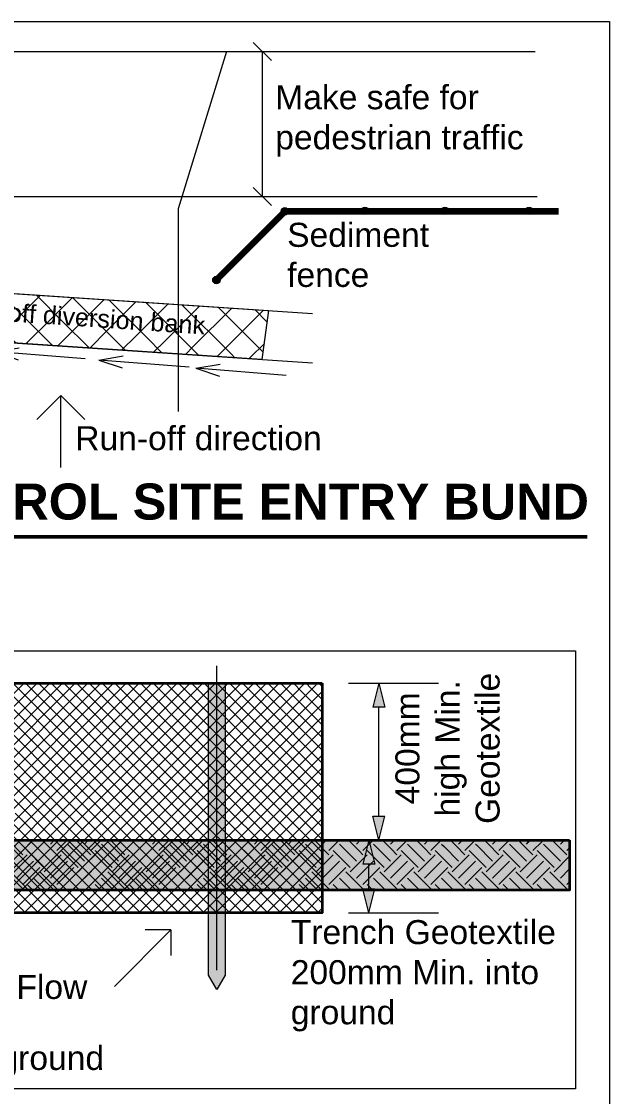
# Model space of a CAD drawing. Header units: metres. Extents: x -23 to 139, y -11 to 42.
# Drawn here: x 49.38 to 59.16, y 24.25 to 42.13 of the extents above; entities that cross this region are included whole.
import ezdxf

# ---------------------------------------------------------------- set-up
doc = ezdxf.new("R2010")
doc.units = ezdxf.units.M
doc.header["$LTSCALE"] = 96
doc.header["$MEASUREMENT"] = 0
for name, pattern in [('Dash', [0.225, 0.15, -0.075]), ('Dash-Dot', [0.7, 0.4, -0.1, 0.1, -0.1]), ('ISO05W100', [1.32, 0.96, -0.12, 0, -0.12, 0, -0.12])]:
    doc.linetypes.add(name, pattern=pattern)
doc.layers.add('01 Site Set', color=7, linetype='Continuous', lineweight=18, true_color=0x000000)
doc.layers.add('01 Site Set - DRAWING BORDER', color=7, linetype='Continuous', lineweight=18, true_color=0x000000)

# ---------------------------------------------------------------- blocks, each defined once
blk = doc.blocks.new('SITE RUNN OFF DIVERSION BANK - FOR SITE PLAN')
at = {"linetype": 'Dash', "transparency": 33554687}
for p, q in [((-3.996, 1.962), (3.996, 1.429)), ((-3.996, 1.139), (3.996, 0.606))]:
    blk.add_line(p, q, dxfattribs=at)
at = {"color": 253, "lineweight": 0, "true_color": 0xb2b2b2, "transparency": 33554687}
for p, q in [((-3.595, 1.496), (-3.22, 1.871)), ((-2.753, 1.056), (-3.549, 1.852)), ((-3.22, 1.871), (-3.183, 1.908)), ((-3.029, 1.898), (-2.952, 1.82)), ((-2.147, 1.016), (-2.952, 1.82)), ((-2.744, 1.781), (-2.653, 1.873)), ((-2.423, 1.857), (-2.254, 1.688)), ((-2.269, 1.691), (-2.123, 1.837)), ((-1.817, 1.817), (-1.555, 1.555)), ((-1.793, 1.601), (-1.592, 1.802)), ((-3.425, 1.101), (-2.744, 1.781)), ((-2.894, 1.065), (-2.269, 1.691)), ((-2.254, 1.688), (-1.541, 0.975)), ((-1.318, 1.51), (-1.062, 1.766)), ((-0.857, 1.423), (-1.211, 1.776)), ((-0.843, 1.42), (-0.532, 1.731)), ((-0.605, 1.736), (-0.159, 1.291)), ((-0.367, 1.33), (-0.001, 1.696)), ((0.001, 1.696), (0.539, 1.158)), ((0.108, 1.24), (0.529, 1.66)), ((0.584, 1.15), (1.059, 1.625)), ((0.608, 1.655), (1.237, 1.026)), ((1.214, 1.615), (1.935, 0.893)), ((-2.364, 1.03), (-1.793, 1.601)), ((-1.834, 0.995), (-1.318, 1.51)), ((-1.555, 1.555), (-0.935, 0.935)), ((1.059, 1.059), (1.59, 1.59)), ((1.535, 0.969), (2.12, 1.554)), ((1.82, 1.574), (2.633, 0.761)), ((2.01, 0.879), (2.65, 1.519)), ((3.17, 0.79), (2.426, 1.534)), ((2.486, 0.789), (3.181, 1.484)), ((3.032, 1.494), (3.236, 1.289)), ((-3.359, 1.096), (-3.614, 1.352)), ((-1.303, 0.959), (-0.843, 1.42)), ((-0.857, 1.423), (-0.329, 0.894)), ((-0.773, 0.924), (-0.367, 1.33)), ((-0.159, 1.291), (0.277, 0.854)), ((-0.243, 0.889), (0.108, 1.24)), ((0.288, 0.853), (0.584, 1.15)), ((0.539, 1.158), (0.883, 0.814)), ((0.818, 0.818), (1.059, 1.059)), ((1.237, 1.026), (1.49, 0.773)), ((1.348, 0.783), (1.535, 0.969)), ((2.961, 0.699), (3.188, 0.925)), ((1.879, 0.747), (2.01, 0.879)), ((2.096, 0.733), (1.935, 0.893)), ((2.409, 0.712), (2.486, 0.789)), ((2.702, 0.692), (2.633, 0.761)), ((2.939, 0.677), (2.961, 0.699))]:
    blk.add_line(p, q, dxfattribs=at)
at = {"transparency": 33554687}
for p, q in [((-2.907, 0.926), (-2.5, 0.994)), ((-1.403, 0.806), (-2.907, 0.926)), ((-2.907, 0.926), (-2.516, 0.794)), ((-1.292, 0.791), (-0.886, 0.859)), ((0.211, 0.671), (-1.292, 0.791)), ((-1.292, 0.791), (-0.902, 0.659)), ((0.439, 0.654), (0.846, 0.722)), ((1.943, 0.534), (0.439, 0.654)), ((0.439, 0.654), (0.83, 0.522)), ((2.054, 0.519), (2.46, 0.586)), ((3.557, 0.399), (2.054, 0.519)), ((2.054, 0.519), (2.445, 0.387))]:
    blk.add_line(p, q, dxfattribs=at)
at = {"color": 7, "lineweight": 20, "true_color": 0xffffff, "transparency": 33554687}
blk.add_lwpolyline([(3.261, 1.478), (3.153, 0.662), (-3.645, 1.116), (-3.538, 1.932)], close=True, dxfattribs=at)
at = {"transparency": 33554687, "insert": (0.206, 1.512), "char_height": 0.3, "attachment_point": 2, "rotation": 356.1859}
blk.add_mtext('{\\fArial|b0|i0|p34;\\C18;\\H0.418994;\\H0.716x;run-off diversion bank}', dxfattribs=at)
blk = doc.blocks.new('SITE RUNN OFF DIVERSION BANK - DETAIL')
at = {"transparency": 33554687}
for p, q in [((-8.25, 9.13), (8.56, 9.13)), ((4.172, 8.98), (3.872, 9.28)), ((4.022, 9.13), (4.022, 6.719)), ((3.872, 6.869), (4.172, 6.569)), ((0.669, 3.407), (0.269, 3.007)), ((0.669, 2.21), (0.669, 3.407)), ((0.669, 3.407), (1.069, 3.007))]:
    blk.add_line(p, q, dxfattribs=at)
at = {"color": 96, "true_color": 0x008000, "transparency": 33554687}
blk.add_line((-8.319, 6.719), (8.596, 6.719), dxfattribs=at)
at = {"lineweight": 50, "transparency": 33554687}
blk.add_line((-7.324, 1.051), (9.426, 1.051), dxfattribs=at)
at = {"transparency": 33554687}
blk.add_lwpolyline([(3.424, 9.13), (2.623, 6.513), (2.623, 3.138)], dxfattribs=at)
at = {"linetype": 'ISO05W100', "lineweight": 100, "transparency": 33554687}
blk.add_lwpolyline([(8.946, 6.47), (4.397, 6.47), (3.224, 5.297)], dxfattribs=at)
at = {"color": 18, "true_color": 0x000000, "transparency": 33554687}
for centre in [(4.397, 6.47), (5.729, 6.479), (7.06, 6.479), (8.459, 6.479), (3.258, 5.327)]:
    blk.add_circle(centre, 0.0621, dxfattribs=at)
for points in [[(4.397, 6.532), (4.339, 6.491), (4.335, 6.47), (4.336, 6.481)], [(4.397, 6.532), (4.335, 6.47), (4.339, 6.449), (4.336, 6.459)], [(4.397, 6.532), (4.349, 6.51), (4.339, 6.491), (4.343, 6.501)], [(4.397, 6.532), (4.339, 6.449), (4.349, 6.43), (4.343, 6.439)], [(4.397, 6.532), (4.366, 6.524), (4.349, 6.51), (4.357, 6.518)], [(4.397, 6.532), (4.349, 6.43), (4.366, 6.416), (4.357, 6.423)], [(4.397, 6.532), (4.386, 6.531), (4.366, 6.524), (4.376, 6.528)], [(4.397, 6.532), (4.366, 6.416), (4.386, 6.409), (4.376, 6.412)], [(4.397, 6.532), (4.386, 6.409), (4.408, 6.409), (4.397, 6.408)], [(4.397, 6.532), (4.408, 6.409), (4.428, 6.416), (4.418, 6.412)], [(4.397, 6.532), (4.428, 6.416), (4.445, 6.43), (4.437, 6.423)], [(4.397, 6.532), (4.445, 6.43), (4.455, 6.449), (4.451, 6.439)], [(4.397, 6.532), (4.455, 6.449), (4.459, 6.47), (4.458, 6.459)], [(4.397, 6.532), (4.459, 6.47), (4.455, 6.491), (4.458, 6.481)], [(4.397, 6.532), (4.455, 6.491), (4.445, 6.51), (4.451, 6.501)], [(4.397, 6.532), (4.445, 6.51), (4.428, 6.524), (4.437, 6.518)], [(4.397, 6.532), (4.428, 6.524), (4.408, 6.531), (4.418, 6.528)], [(5.729, 6.541), (5.67, 6.5), (5.667, 6.479), (5.668, 6.49)], [(5.729, 6.541), (5.667, 6.479), (5.67, 6.458), (5.668, 6.468)], [(5.729, 6.541), (5.681, 6.519), (5.67, 6.5), (5.675, 6.51)], [(5.729, 6.541), (5.67, 6.458), (5.681, 6.439), (5.675, 6.448)], [(5.729, 6.541), (5.698, 6.533), (5.681, 6.519), (5.689, 6.526)], [(5.729, 6.541), (5.681, 6.439), (5.698, 6.425), (5.689, 6.431)], [(5.729, 6.541), (5.718, 6.54), (5.698, 6.533), (5.707, 6.537)], [(5.729, 6.541), (5.698, 6.425), (5.718, 6.418), (5.707, 6.421)], [(5.729, 6.541), (5.718, 6.418), (5.739, 6.418), (5.729, 6.417)], [(5.729, 6.541), (5.739, 6.418), (5.76, 6.425), (5.75, 6.421)], [(5.729, 6.541), (5.76, 6.425), (5.776, 6.439), (5.769, 6.431)], [(5.729, 6.541), (5.776, 6.439), (5.787, 6.458), (5.782, 6.448)], [(5.729, 6.541), (5.787, 6.458), (5.791, 6.479), (5.79, 6.468)], [(5.729, 6.541), (5.791, 6.479), (5.787, 6.5), (5.79, 6.49)], [(5.729, 6.541), (5.787, 6.5), (5.776, 6.519), (5.782, 6.51)], [(5.729, 6.541), (5.776, 6.519), (5.76, 6.533), (5.769, 6.526)], [(5.729, 6.541), (5.76, 6.533), (5.739, 6.54), (5.75, 6.537)], [(7.06, 6.541), (7.002, 6.5), (6.998, 6.479), (6.999, 6.49)], [(7.06, 6.541), (6.998, 6.479), (7.002, 6.458), (6.999, 6.468)], [(7.06, 6.541), (7.013, 6.519), (7.002, 6.5), (7.007, 6.51)], [(7.06, 6.541), (7.002, 6.458), (7.013, 6.439), (7.007, 6.448)], [(7.06, 6.541), (7.029, 6.533), (7.013, 6.519), (7.02, 6.526)], [(7.06, 6.541), (7.013, 6.439), (7.029, 6.425), (7.02, 6.431)], [(7.06, 6.541), (7.05, 6.54), (7.029, 6.533), (7.039, 6.537)], [(7.06, 6.541), (7.029, 6.425), (7.05, 6.418), (7.039, 6.421)], [(7.06, 6.541), (7.05, 6.418), (7.071, 6.418), (7.06, 6.417)], [(7.06, 6.541), (7.071, 6.418), (7.091, 6.425), (7.082, 6.421)], [(7.06, 6.541), (7.091, 6.425), (7.108, 6.439), (7.1, 6.431)], [(7.06, 6.541), (7.108, 6.439), (7.119, 6.458), (7.114, 6.448)], [(7.06, 6.541), (7.119, 6.458), (7.122, 6.479), (7.121, 6.468)], [(7.06, 6.541), (7.122, 6.479), (7.119, 6.5), (7.121, 6.49)], [(7.06, 6.541), (7.119, 6.5), (7.108, 6.519), (7.114, 6.51)], [(7.06, 6.541), (7.108, 6.519), (7.091, 6.533), (7.1, 6.526)], [(7.06, 6.541), (7.091, 6.533), (7.071, 6.54), (7.082, 6.537)], [(8.459, 6.541), (8.4, 6.5), (8.397, 6.479), (8.397, 6.49)], [(8.459, 6.541), (8.397, 6.479), (8.4, 6.458), (8.397, 6.468)], [(8.459, 6.541), (8.411, 6.519), (8.4, 6.5), (8.405, 6.51)], [(8.459, 6.541), (8.4, 6.458), (8.411, 6.439), (8.405, 6.448)], [(8.459, 6.541), (8.428, 6.533), (8.411, 6.519), (8.419, 6.526)], [(8.459, 6.541), (8.411, 6.439), (8.428, 6.425), (8.419, 6.431)], [(8.459, 6.541), (8.448, 6.54), (8.428, 6.533), (8.437, 6.537)], [(8.459, 6.541), (8.428, 6.425), (8.448, 6.418), (8.437, 6.421)], [(8.459, 6.541), (8.448, 6.418), (8.469, 6.418), (8.459, 6.417)], [(8.459, 6.541), (8.469, 6.418), (8.49, 6.425), (8.48, 6.421)], [(8.459, 6.541), (8.49, 6.425), (8.506, 6.439), (8.499, 6.431)], [(8.459, 6.541), (8.506, 6.439), (8.517, 6.458), (8.512, 6.448)], [(8.459, 6.541), (8.517, 6.458), (8.521, 6.479), (8.52, 6.468)], [(8.459, 6.541), (8.521, 6.479), (8.517, 6.5), (8.52, 6.49)], [(8.459, 6.541), (8.517, 6.5), (8.506, 6.519), (8.512, 6.51)], [(8.459, 6.541), (8.506, 6.519), (8.49, 6.533), (8.499, 6.526)], [(8.459, 6.541), (8.49, 6.533), (8.469, 6.54), (8.48, 6.537)], [(3.258, 5.389), (3.199, 5.348), (3.196, 5.327), (3.196, 5.337)], [(3.258, 5.389), (3.196, 5.327), (3.199, 5.305), (3.196, 5.316)], [(3.258, 5.389), (3.21, 5.366), (3.199, 5.348), (3.204, 5.358)], [(3.258, 5.389), (3.199, 5.305), (3.21, 5.287), (3.204, 5.296)], [(3.258, 5.389), (3.227, 5.38), (3.21, 5.366), (3.218, 5.374)], [(3.258, 5.389), (3.21, 5.287), (3.227, 5.273), (3.218, 5.279)], [(3.258, 5.389), (3.247, 5.388), (3.227, 5.38), (3.236, 5.385)], [(3.258, 5.389), (3.227, 5.273), (3.247, 5.265), (3.236, 5.268)], [(3.258, 5.389), (3.247, 5.265), (3.268, 5.265), (3.258, 5.265)], [(3.258, 5.389), (3.268, 5.265), (3.289, 5.273), (3.279, 5.268)], [(3.258, 5.389), (3.289, 5.273), (3.305, 5.287), (3.298, 5.279)], [(3.258, 5.389), (3.305, 5.287), (3.316, 5.305), (3.311, 5.296)], [(3.258, 5.389), (3.316, 5.305), (3.32, 5.327), (3.319, 5.316)], [(3.258, 5.389), (3.32, 5.327), (3.316, 5.348), (3.319, 5.337)], [(3.258, 5.389), (3.316, 5.348), (3.305, 5.366), (3.311, 5.358)], [(3.258, 5.389), (3.305, 5.366), (3.289, 5.38), (3.298, 5.374)], [(3.258, 5.389), (3.289, 5.38), (3.268, 5.388), (3.279, 5.385)]]:
    blk.add_solid(points, dxfattribs=at)
at = {"linetype": 'Continuous', "lineweight": 0, "transparency": 33554687}
blk.add_blockref('SITE RUNN OFF DIVERSION BANK - FOR SITE PLAN', (0.863, 3.342), dxfattribs=at)
at = {"transparency": 33554687, "char_height": 0.4, "attachment_point": 1}
for s, insert, width in [('{\\fArial|b0|i0|p34;\\C18;\\H0.558659;\\H0.716x;Make safe for pedestrian traffic}', (4.237, 8.569), 4.86068), ('{\\fArial|b0|i0|p34;\\C18;\\H0.558659;\\H0.716x;Sediment fence}', (4.435, 6.279), 2.56614), ('{\\fArial|b0|i0|p34;\\C18;\\H0.558659;\\H0.716x;Run-off direction}', (0.91, 2.895), 4.38103)]:
    blk.add_mtext(s, dxfattribs=dict(at, insert=insert, width=width))
at = {"transparency": 33554687, "insert": (-7.074, 1.941), "char_height": 0.5, "attachment_point": 1}
blk.add_mtext('{\\fArial|b1|i0|p34;\\C18;\\H0.837989;\\H0.716x;SEDIMENT CONTROL SITE ENTRY BUND\\fArial|b1|i0|p34;\\C18;\\H0.837989;\\H0.716x;\\P\\fArial|b0|i0|p34;\\C18;\\H0.558659;\\H0.716x;SCALE N.T.S.}', dxfattribs=at)
blk = doc.blocks.new('SITE_ SEDIMENT CONTROL FENCE 1_200')
at = {"linetype": 'Dash-Dot', "transparency": 33554687}
blk.add_line((2.664, 4.229), (2.664, 9.295), dxfattribs=at)
at = {"color": 9, "lineweight": 0, "true_color": 0xc0c0c0, "transparency": 33554687}
for p, q in [((-4.18, 5.366), (-0.541, 9.005)), ((-3.812, 5.522), (-0.329, 9.005)), ((-3.444, 5.678), (-0.117, 9.005)), ((-3.076, 5.833), (0.095, 9.005)), ((-2.708, 5.989), (0.307, 9.005)), ((-2.641, 9.005), (-0.542, 6.906)), ((-2.428, 9.005), (-0.393, 6.969)), ((-2.34, 6.145), (0.519, 9.005)), ((-2.216, 9.005), (-0.244, 7.032)), ((-0.095, 7.095), (-2.004, 9.005)), ((-1.973, 6.301), (0.731, 9.005)), ((-1.792, 9.005), (0.054, 7.158)), ((-1.605, 6.456), (0.944, 9.005)), ((0.203, 7.222), (-1.58, 9.005)), ((0.352, 7.285), (-1.368, 9.005)), ((-1.237, 6.612), (1.156, 9.005)), ((0.501, 7.348), (-1.156, 9.005)), ((0.65, 7.411), (-0.944, 9.005)), ((-0.869, 6.768), (1.368, 9.005)), ((-0.731, 9.005), (0.799, 7.474)), ((-0.519, 9.005), (0.948, 7.537)), ((-0.501, 6.923), (1.58, 9.005)), ((1.097, 7.6), (-0.307, 9.005)), ((-0.133, 7.079), (1.792, 9.005)), ((1.246, 7.663), (-0.095, 9.005)), ((1.395, 7.726), (0.117, 9.005)), ((0.235, 7.235), (2.004, 9.005)), ((1.544, 7.789), (0.329, 9.005)), ((0.518, 5.185), (4.281, 8.948)), ((1.693, 7.852), (0.541, 9.005)), ((0.602, 7.391), (2.216, 9.005)), ((1.842, 7.916), (0.754, 9.005)), ((0.966, 9.005), (1.992, 7.979)), ((0.97, 7.546), (2.428, 9.005)), ((1.178, 9.005), (2.141, 8.042)), ((1.338, 7.702), (2.641, 9.005)), ((1.39, 9.005), (2.29, 8.105)), ((2.439, 8.168), (1.602, 9.005)), ((1.706, 7.858), (2.853, 9.005)), ((2.588, 8.231), (1.814, 9.005)), ((2.737, 8.294), (2.026, 9.005)), ((2.074, 8.013), (3.065, 9.005)), ((2.886, 8.357), (2.238, 9.005)), ((2.442, 8.169), (3.277, 9.005)), ((3.035, 8.42), (2.451, 9.005)), ((2.663, 9.005), (3.184, 8.483)), ((2.809, 8.325), (3.489, 9.005)), ((2.875, 9.005), (3.333, 8.546)), ((3.087, 9.005), (3.482, 8.61)), ((3.177, 8.481), (3.701, 9.005)), ((3.299, 9.005), (3.631, 8.673)), ((3.511, 9.005), (3.78, 8.736)), ((3.545, 8.636), (3.913, 9.005)), ((3.723, 9.005), (3.929, 8.799)), ((3.913, 8.792), (4.125, 9.005)), ((4.078, 8.862), (3.936, 9.005)), ((4.227, 8.925), (4.148, 9.005)), ((4.281, 8.948), (4.338, 9.005)), ((4.36, 9.005), (4.376, 8.988)), ((4.415, 8.949), (4.376, 8.988)), ((0.305, 5.185), (3.913, 8.792)), ((0.73, 5.185), (4.415, 8.87)), ((4.415, 8.313), (3.929, 8.799)), ((4.415, 8.525), (4.078, 8.862)), ((4.227, 8.925), (4.415, 8.737)), ((0.093, 5.185), (3.545, 8.636)), ((0.942, 5.185), (4.415, 8.658)), ((4.415, 7.677), (3.482, 8.61)), ((4.415, 7.889), (3.631, 8.673)), ((4.415, 8.101), (3.78, 8.736)), ((-0.119, 5.185), (3.177, 8.481)), ((1.154, 5.185), (4.415, 8.445)), ((4.415, 7.04), (3.035, 8.42)), ((3.184, 8.483), (4.415, 7.252)), ((3.333, 8.546), (4.415, 7.464)), ((-0.331, 5.185), (2.809, 8.325)), ((1.366, 5.185), (4.415, 8.233)), ((4.415, 6.404), (2.588, 8.231)), ((4.415, 6.616), (2.737, 8.294)), ((4.415, 6.828), (2.886, 8.357)), ((-0.543, 5.185), (2.442, 8.169)), ((2.29, 8.105), (4.415, 5.98)), ((2.439, 8.168), (4.415, 6.192)), ((-0.755, 5.185), (2.074, 8.013)), ((1.578, 5.185), (4.415, 8.021)), ((4.415, 5.343), (1.842, 7.916)), ((1.992, 7.979), (4.415, 5.555)), ((2.141, 8.042), (4.415, 5.767)), ((-1.179, 5.185), (1.338, 7.702)), ((-0.967, 5.185), (1.706, 7.858)), ((3.937, 5.185), (1.395, 7.726)), ((4.149, 5.185), (1.544, 7.789)), ((4.361, 5.185), (1.693, 7.852)), ((1.79, 5.185), (4.415, 7.809)), ((-1.392, 5.185), (0.97, 7.546)), ((3.301, 5.185), (0.948, 7.537)), ((3.513, 5.185), (1.097, 7.6)), ((3.725, 5.185), (1.246, 7.663)), ((2.003, 5.185), (4.415, 7.597)), ((-1.604, 5.185), (0.602, 7.391)), ((2.664, 5.185), (0.501, 7.348)), ((2.876, 5.185), (0.65, 7.411)), ((0.799, 7.474), (3.089, 5.185)), ((2.215, 5.185), (4.415, 7.385)), ((-1.816, 5.185), (0.235, 7.235)), ((0.054, 7.158), (2.028, 5.185)), ((0.203, 7.222), (2.24, 5.185)), ((2.452, 5.185), (0.352, 7.285)), ((2.427, 5.185), (4.415, 7.173)), ((-2.028, 5.185), (-0.133, 7.079)), ((1.604, 5.185), (-0.244, 7.032)), ((1.816, 5.185), (-0.095, 7.095)), ((-2.24, 5.185), (-0.501, 6.923)), ((-0.691, 6.843), (0.967, 5.185)), ((-0.542, 6.906), (1.179, 5.185)), ((-0.393, 6.969), (1.392, 5.185)), ((2.639, 5.185), (4.415, 6.96)), ((-1.138, 6.654), (0.331, 5.185)), ((0.543, 5.185), (-0.989, 6.717)), ((0.755, 5.185), (-0.84, 6.78)), ((2.851, 5.185), (4.415, 6.748)), ((-0.305, 5.185), (-1.585, 6.464)), ((-1.436, 6.528), (-0.093, 5.185)), ((0.119, 5.185), (-1.287, 6.591)), ((3.063, 5.185), (4.415, 6.536)), ((-0.518, 5.185), (-1.734, 6.401)), ((-0.566, 6.152), (-0.806, 6.393)), ((-0.566, 6.223), (-0.396, 6.393)), ((-0.106, 6.046), (-0.389, 6.329)), ((0, 6.152), (-0.241, 6.393)), ((-0.106, 6.329), (-0.042, 6.393)), ((0, 6.223), (0.17, 6.393)), ((0.46, 6.046), (0.177, 6.329)), ((0.566, 6.152), (0.325, 6.393)), ((0.46, 6.329), (0.524, 6.393)), ((0.566, 6.223), (0.736, 6.393)), ((1.025, 6.046), (0.742, 6.329)), ((0.891, 6.393), (1.131, 6.152)), ((1.025, 6.329), (1.089, 6.393)), ((1.131, 6.223), (1.301, 6.393)), ((1.591, 6.046), (1.308, 6.329)), ((1.697, 6.152), (1.456, 6.393)), ((1.591, 6.329), (1.655, 6.393)), ((1.697, 6.223), (1.867, 6.393)), ((1.874, 6.329), (2.132, 6.071)), ((2.263, 6.152), (2.022, 6.393)), ((2.157, 6.329), (2.221, 6.393)), ((2.263, 6.223), (2.433, 6.393)), ((2.67, 6.098), (2.44, 6.329)), ((2.588, 6.393), (2.828, 6.152)), ((2.722, 6.329), (2.786, 6.393)), ((2.828, 6.223), (2.998, 6.393)), ((3.209, 6.125), (3.005, 6.329)), ((3.153, 6.393), (3.394, 6.152)), ((3.275, 5.185), (4.415, 6.324)), ((3.288, 6.329), (3.352, 6.393)), ((3.394, 6.223), (3.564, 6.393)), ((3.748, 6.152), (3.571, 6.329)), ((3.95, 6.162), (3.719, 6.393)), ((3.854, 6.329), (3.918, 6.393)), ((3.96, 6.223), (4.13, 6.393)), ((4.137, 6.329), (4.286, 6.179)), ((4.285, 6.393), (4.488, 6.189)), ((4.419, 6.329), (4.483, 6.393)), ((4.525, 6.223), (4.695, 6.393)), ((4.702, 6.329), (4.825, 6.206)), ((5.027, 6.216), (4.85, 6.393)), ((4.985, 6.329), (5.049, 6.393)), ((5.091, 6.223), (5.261, 6.393)), ((5.363, 6.233), (5.268, 6.329)), ((5.416, 6.393), (5.565, 6.243)), ((5.551, 6.329), (5.615, 6.393)), ((5.684, 6.249), (5.827, 6.393)), ((5.834, 6.329), (5.902, 6.26)), ((5.982, 6.393), (6.104, 6.27)), ((6.104, 6.27), (6.223, 6.152)), ((6.116, 6.329), (6.18, 6.393)), ((6.223, 6.223), (6.279, 6.279)), ((6.279, 6.279), (6.393, 6.393)), ((6.399, 6.329), (6.441, 6.287)), ((6.441, 6.287), (6.682, 6.046)), ((6.548, 6.393), (6.643, 6.298)), ((6.643, 6.298), (6.788, 6.152)), ((6.682, 6.329), (6.746, 6.393)), ((6.788, 6.223), (6.875, 6.309)), ((6.875, 6.309), (6.958, 6.393)), ((6.965, 6.329), (6.979, 6.314)), ((6.979, 6.314), (7.248, 6.046)), ((7.113, 6.393), (7.181, 6.325)), ((7.181, 6.325), (7.354, 6.152)), ((7.248, 6.329), (7.312, 6.393)), ((7.354, 6.223), (7.471, 6.339)), ((7.471, 6.339), (7.524, 6.393)), ((7.814, 6.046), (7.531, 6.329)), ((7.679, 6.393), (7.72, 6.352)), ((7.72, 6.352), (7.92, 6.152)), ((7.814, 6.329), (7.843, 6.358)), ((7.843, 6.358), (7.877, 6.393)), ((7.92, 6.223), (8.066, 6.369)), ((8.066, 6.369), (8.09, 6.393)), ((8.379, 6.046), (8.096, 6.329)), ((8.245, 6.393), (8.258, 6.379)), ((8.258, 6.379), (8.485, 6.152)), ((8.379, 6.329), (8.438, 6.388)), ((8.438, 6.388), (8.443, 6.393)), ((8.485, 6.223), (8.531, 6.268)), ((-0.719, 5.927), (-0.495, 6.152)), ((-0.225, 5.952), (-0.495, 6.223)), ((-0.124, 5.957), (0.071, 6.152)), ((0.314, 5.979), (0.071, 6.223)), ((0.472, 5.987), (0.636, 6.152)), ((0.853, 6.006), (0.636, 6.223)), ((1.067, 6.017), (1.202, 6.152)), ((1.202, 6.223), (1.391, 6.033)), ((1.663, 6.047), (1.768, 6.152)), ((1.93, 6.061), (1.768, 6.223)), ((2.259, 6.077), (2.333, 6.152)), ((2.468, 6.088), (2.333, 6.223)), ((2.616, 5.94), (2.468, 6.088)), ((2.616, 5.869), (2.854, 6.107)), ((2.67, 6.098), (2.722, 6.046)), ((2.854, 6.107), (2.899, 6.152)), ((3.007, 6.115), (2.899, 6.223)), ((3.182, 5.94), (3.007, 6.115)), ((3.182, 5.869), (3.45, 6.137)), ((3.209, 6.125), (3.288, 6.046)), ((3.45, 6.137), (3.465, 6.152)), ((3.546, 6.142), (3.465, 6.223)), ((3.487, 5.185), (4.415, 6.112)), ((3.748, 5.94), (3.546, 6.142)), ((3.748, 5.869), (4.031, 6.152)), ((3.854, 6.046), (3.748, 6.152)), ((3.96, 6.152), (3.95, 6.162)), ((4.031, 6.223), (4.084, 6.169)), ((4.313, 5.94), (4.084, 6.169)), ((4.419, 6.046), (4.286, 6.179)), ((4.313, 5.869), (4.596, 6.152)), ((4.488, 6.189), (4.525, 6.152)), ((4.596, 6.223), (4.623, 6.196)), ((4.879, 5.94), (4.623, 6.196)), ((4.985, 6.046), (4.825, 6.206)), ((4.879, 5.869), (5.162, 6.152)), ((5.027, 6.216), (5.091, 6.152)), ((5.445, 5.94), (5.162, 6.223)), ((5.551, 6.046), (5.363, 6.233)), ((5.445, 5.869), (5.728, 6.152)), ((5.565, 6.243), (5.657, 6.152)), ((5.657, 6.223), (5.684, 6.249)), ((6.01, 5.94), (5.728, 6.223)), ((5.902, 6.26), (6.116, 6.046)), ((6.01, 5.869), (6.293, 6.152)), ((6.293, 6.223), (6.576, 5.94)), ((6.576, 5.869), (6.859, 6.152)), ((6.859, 6.223), (7.142, 5.94)), ((7.142, 5.869), (7.425, 6.152)), ((7.425, 6.223), (7.707, 5.94)), ((7.707, 5.869), (7.99, 6.152)), ((8.273, 5.94), (7.99, 6.223)), ((8.273, 5.869), (8.531, 6.127)), ((-0.672, 5.763), (-0.496, 5.939)), ((-0.566, 5.657), (-0.283, 5.94)), ((-0.496, 5.939), (-0.389, 6.046)), ((-0.212, 5.94), (-0.225, 5.952)), ((-0.212, 5.869), (-0.124, 5.957)), ((-0.106, 5.763), (0.1, 5.968)), ((0, 5.657), (0.283, 5.94)), ((0.1, 5.968), (0.177, 6.046)), ((0.354, 5.94), (0.314, 5.979)), ((0.354, 5.869), (0.472, 5.987)), ((0.46, 5.763), (0.695, 5.998)), ((0.566, 5.657), (0.849, 5.94)), ((0.695, 5.998), (0.742, 6.046)), ((0.919, 5.94), (0.853, 6.006)), ((0.919, 5.869), (1.067, 6.017)), ((1.025, 5.763), (1.291, 6.028)), ((1.131, 5.657), (1.414, 5.94)), ((1.291, 6.028), (1.308, 6.046)), ((1.485, 5.94), (1.391, 6.033)), ((1.485, 5.869), (1.663, 6.047)), ((1.591, 5.763), (1.874, 6.046)), ((1.697, 5.657), (1.98, 5.94)), ((2.051, 5.94), (1.93, 6.061)), ((2.051, 5.869), (2.259, 6.077)), ((2.132, 6.071), (2.157, 6.046)), ((2.157, 5.763), (2.44, 6.046)), ((2.263, 5.657), (2.546, 5.94)), ((2.722, 5.763), (3.005, 6.046)), ((2.828, 5.657), (3.111, 5.94)), ((3.288, 5.763), (3.571, 6.046)), ((3.394, 5.657), (3.677, 5.94)), ((3.854, 5.763), (4.137, 6.046)), ((3.96, 5.657), (4.243, 5.94)), ((4.419, 5.763), (4.702, 6.046)), ((4.525, 5.657), (4.808, 5.94)), ((4.985, 5.763), (5.268, 6.046)), ((5.091, 5.657), (5.374, 5.94)), ((5.551, 5.763), (5.834, 6.046)), ((5.657, 5.657), (5.94, 5.94)), ((6.116, 5.763), (6.399, 6.046)), ((6.223, 5.657), (6.505, 5.94)), ((6.682, 5.763), (6.965, 6.046)), ((6.788, 5.657), (7.071, 5.94)), ((7.248, 5.763), (7.531, 6.046)), ((7.354, 5.657), (7.637, 5.94)), ((7.814, 5.763), (8.096, 6.046)), ((7.92, 5.657), (8.202, 5.94)), ((8.379, 5.763), (8.531, 5.915)), ((-0.566, 5.586), (-0.849, 5.869)), ((-0.189, 5.563), (-0.389, 5.763)), ((-0.283, 5.869), (0, 5.586)), ((0.377, 5.563), (0.177, 5.763)), ((0.566, 5.586), (0.283, 5.869)), ((0.943, 5.563), (0.742, 5.763)), ((1.131, 5.586), (0.849, 5.869)), ((1.308, 5.763), (1.509, 5.563)), ((1.697, 5.586), (1.414, 5.869)), ((2.074, 5.563), (1.874, 5.763)), ((2.263, 5.586), (1.98, 5.869)), ((2.64, 5.563), (2.44, 5.763)), ((2.828, 5.586), (2.546, 5.869)), ((3.206, 5.563), (3.005, 5.763)), ((3.111, 5.869), (3.394, 5.586)), ((3.771, 5.563), (3.571, 5.763)), ((3.677, 5.869), (3.96, 5.586)), ((3.7, 5.185), (4.415, 5.9)), ((4.337, 5.563), (4.137, 5.763)), ((4.243, 5.869), (4.525, 5.586)), ((4.903, 5.563), (4.702, 5.763)), ((5.091, 5.586), (4.808, 5.869)), ((5.468, 5.563), (5.268, 5.763)), ((5.374, 5.869), (5.657, 5.586)), ((6.034, 5.563), (5.834, 5.763)), ((6.223, 5.586), (5.94, 5.869)), ((6.6, 5.563), (6.399, 5.763)), ((6.788, 5.586), (6.505, 5.869)), ((7.165, 5.563), (6.965, 5.763)), ((7.354, 5.586), (7.071, 5.869)), ((7.531, 5.763), (7.731, 5.563)), ((7.92, 5.586), (7.637, 5.869)), ((8.297, 5.563), (8.096, 5.763)), ((8.202, 5.869), (8.485, 5.586)), ((-0.519, 5.563), (-0.495, 5.586)), ((-0.495, 5.657), (-0.401, 5.563)), ((0.047, 5.563), (0.071, 5.586)), ((0.071, 5.657), (0.165, 5.563)), ((0.613, 5.563), (0.636, 5.586)), ((0.636, 5.657), (0.731, 5.563)), ((1.178, 5.563), (1.202, 5.586)), ((1.296, 5.563), (1.202, 5.657)), ((1.744, 5.563), (1.768, 5.586)), ((1.862, 5.563), (1.768, 5.657)), ((2.31, 5.563), (2.333, 5.586)), ((2.428, 5.563), (2.333, 5.657)), ((2.876, 5.563), (2.899, 5.586)), ((2.899, 5.657), (2.993, 5.563)), ((3.441, 5.563), (3.465, 5.586)), ((3.465, 5.657), (3.559, 5.563)), ((3.912, 5.185), (4.415, 5.688)), ((4.007, 5.563), (4.031, 5.586)), ((4.125, 5.563), (4.031, 5.657)), ((4.573, 5.563), (4.596, 5.586)), ((4.596, 5.657), (4.691, 5.563)), ((5.138, 5.563), (5.162, 5.586)), ((5.162, 5.657), (5.256, 5.563)), ((5.704, 5.563), (5.728, 5.586)), ((5.728, 5.657), (5.822, 5.563)), ((6.27, 5.563), (6.293, 5.586)), ((6.293, 5.657), (6.388, 5.563)), ((6.835, 5.563), (6.859, 5.586)), ((6.859, 5.657), (6.953, 5.563)), ((7.401, 5.563), (7.425, 5.586)), ((7.425, 5.657), (7.519, 5.563)), ((7.967, 5.563), (7.99, 5.586)), ((7.99, 5.657), (8.085, 5.563)), ((8.485, 5.657), (8.531, 5.702)), ((4.124, 5.185), (4.415, 5.476)), ((4.336, 5.185), (4.415, 5.263))]:
    blk.add_line(p, q, dxfattribs=at)
at = {"transparency": 33554687}
for p, q in [((4.851, 9.005), (6.347, 9.005)), ((5.355, 6.793), (5.355, 8.605)), ((-7.985, 6.393), (8.531, 6.393)), ((5.193, 5.585), (5.193, 5.993)), ((4.851, 5.185), (6.347, 5.185)), ((0.959, 3.959), (1.896, 4.9)), ((1.896, 4.9), (1.472, 4.9)), ((1.896, 4.9), (1.897, 4.476))]:
    blk.add_line(p, q, dxfattribs=at)
at = {"color": 18, "true_color": 0x000000, "transparency": 33554687}
for p, q in [((5.355, 9.005), (5.255, 8.605)), ((5.355, 9.005), (5.455, 8.605)), ((5.455, 8.605), (5.255, 8.605)), ((5.355, 6.393), (5.255, 6.793)), ((5.255, 6.793), (5.455, 6.793)), ((5.355, 6.393), (5.455, 6.793)), ((5.193, 6.393), (5.093, 5.993)), ((5.193, 6.393), (5.293, 5.993)), ((5.293, 5.993), (5.093, 5.993)), ((5.193, 5.185), (5.093, 5.585)), ((5.093, 5.585), (5.293, 5.585)), ((5.193, 5.185), (5.293, 5.585))]:
    blk.add_line(p, q, dxfattribs=at)
at = {"transparency": 33554687}
blk.add_lwpolyline([(8.628, 9.545), (8.628, 2.258), (-8.715, 2.258), (-8.715, 9.545)], close=True, dxfattribs=at)
at = {"color": 18, "lineweight": 35, "true_color": 0x000000, "transparency": 33554687}
blk.add_lwpolyline([(4.415, 9.005), (4.415, 5.185), (-4.609, 5.185), (-4.609, 9.005)], close=True, dxfattribs=at)
at = {"color": 18, "true_color": 0x000000, "transparency": 33554687}
blk.add_lwpolyline([(2.803, 9.005), (2.803, 4.149), (2.664, 3.908), (2.525, 4.149), (2.525, 9.005)], close=True, dxfattribs=at)
at = {"color": 7, "lineweight": 35, "true_color": 0xffffff, "transparency": 33554687}
blk.add_lwpolyline([(8.531, 6.393), (8.531, 5.563), (-7.973, 5.563), (-7.973, 6.393)], close=True, dxfattribs=at)
at = {"color": 254, "true_color": 0xe3e3e3, "transparency": 33554687}
for points in [[(2.525, 9.005), (2.803, 9.005), (2.525, 9.005), (2.803, 4.149)], [(2.803, 4.149), (2.525, 4.149), (2.803, 4.149), (2.525, 9.005)], [(2.664, 3.908), (2.525, 4.149), (2.664, 3.908), (2.803, 4.149)]]:
    blk.add_solid(points, dxfattribs=at)
at = {"color": 18, "true_color": 0x000000, "transparency": 33554687}
for points in [[(5.355, 9.005), (5.455, 8.605), (5.355, 9.005), (5.255, 8.605)], [(5.355, 6.393), (5.255, 6.793), (5.355, 6.393), (5.455, 6.793)], [(5.193, 6.393), (5.293, 5.993), (5.193, 6.393), (5.093, 5.993)], [(5.193, 5.185), (5.093, 5.585), (5.193, 5.185), (5.293, 5.585)]]:
    blk.add_solid(points, dxfattribs=at)
at = {"color": 7, "true_color": 0xffffff, "transparency": 33554687}
blk.add_solid([(8.531, 5.563), (-7.973, 5.563), (8.531, 5.563), (8.531, 6.393)], dxfattribs=at)
at = {"color": 7, "lineweight": 35, "true_color": 0xffffff, "transparency": 33554687}
blk.add_solid([(8.531, 6.393), (-7.973, 5.563), (8.531, 6.393), (-7.973, 6.393)], dxfattribs=at)
at = {"transparency": 33554687, "insert": (5.632, 7.922), "char_height": 0.4, "width": 2.86, "attachment_point": 2, "rotation": 90}
blk.add_mtext('{\\fArial|b0|i0|p34;\\C18;\\H0.558659;\\H0.716x;400mm high Min. Geotextile}', dxfattribs=at)
at = {"transparency": 33554687, "char_height": 0.4, "attachment_point": 1}
for s, insert, width in [('{\\fArial|b0|i0|p34;\\C18;\\H0.558659;\\H0.716x;Trench Geotextile 200mm Min. into ground}', (3.892, 5.064), 4.66158), ('{\\fArial|b0|i0|p34;\\C18;\\H0.558659;\\H0.716x;Steel standards\\fArial|b0|i0|p34;\\C18;\\H0.558659;\\H0.716x;\\P\\fArial|b0|i0|p34;\\C18;\\H0.558659;\\H0.716x;such as Waratahs or wooden \\fArial|b0|i0|p34;\\C18;\\H0.558659;\\H0.716x;\\P\\fArial|b0|i0|p34;\\C18;\\H0.558659;\\H0.716x;posts driven 400mm Min. into ground}', (-8.406, 4.304), 9.6541)]:
    blk.add_mtext(s, dxfattribs=dict(at, insert=insert, width=width))
at = {"transparency": 33554687, "insert": (-0.672, 4.152), "char_height": 0.4, "attachment_point": 1}
blk.add_mtext('{\\fArial|b0|i0|p34;\\C18;\\H0.558659;\\H0.716x;Flow}', dxfattribs=at)

msp = doc.modelspace()

# ---------------------------------------------------------------- linework, layer by layer
at = {"layer": '01 Site Set - DRAWING BORDER', "transparency": 33554687}
msp.add_lwpolyline([(59.158, 42.134), (59.158, -10.794), (-23.013, -10.794), (-23.013, 42.134)], close=True, dxfattribs=at)

# ---------------------------------------------------------------- block references
at = {"layer": '01 Site Set', "linetype": 'Continuous', "lineweight": 0, "transparency": 33554687}
for name, p in [('SITE RUNN OFF DIVERSION BANK - DETAIL', (49.361, 32.505)), ('SITE_ SEDIMENT CONTROL FENCE 1_200', (49.964, 22.117))]:
    msp.add_blockref(name, p, dxfattribs=at)

doc.saveas('drawing.dxf')
